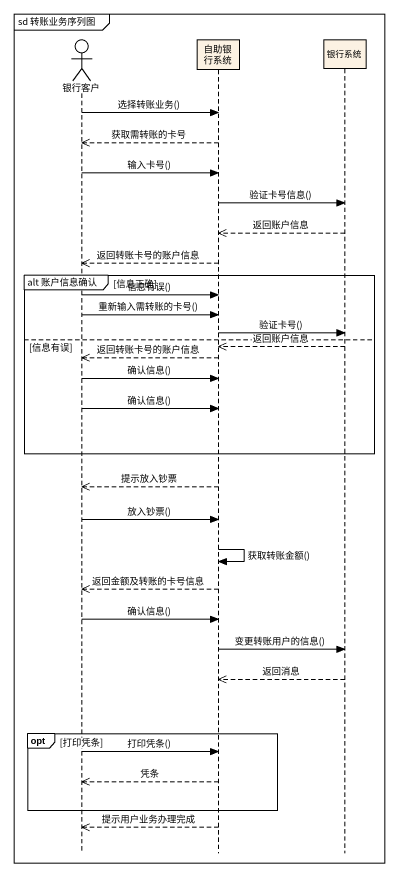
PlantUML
@startuml
mainframe sd 转账业务序列图
hide footbox
actor 银行客户
participant 自助银行系统
participant 银行系统

银行客户 -> 自助银行系统 : 选择转账业务()
自助银行系统 -->> 银行客户 : 获取需转账的卡号
银行客户 -> 自助银行系统 : 输入卡号()
自助银行系统 -> 银行系统 : 验证卡号信息()
银行系统 -->> 自助银行系统 : 返回账户信息
自助银行系统 -->> 银行客户 : 返回转账卡号的账户信息
group alt 账户信息确认 [信息正确]
  银行客户 -> 自助银行系统 : 信息有误()
  银行客户 -> 自助银行系统 : 重新输入需转账的卡号()
  自助银行系统 -> 银行系统 : 验证卡号()
else 信息有误
  银行系统 -->> 自助银行系统 : 返回账户信息
  自助银行系统 -->> 银行客户 : 返回转账卡号的账户信息
  银行客户 -> 自助银行系统 : 确认信息()
  银行客户 -> 自助银行系统 : 确认信息()
end
自助银行系统 -->> 银行客户 : 提示放入钞票
银行客户 -> 自助银行系统 : 放入钞票()
自助银行系统 -> 自助银行系统 : 获取转账金额()
自助银行系统 -->> 银行客户 : 返回金额及转账的卡号信息
银行客户 -> 自助银行系统 : 确认信息()
自助银行系统 -> 银行系统 : 变更转账用户的信息()
银行系统 -->> 自助银行系统 : 返回消息
opt 打印凭条
  银行客户 -> 自助银行系统 : 打印凭条()
  自助银行系统 -->> 银行客户 : 凭条
end
自助银行系统 -->> 银行客户 : 提示用户业务办理完成
@enduml
